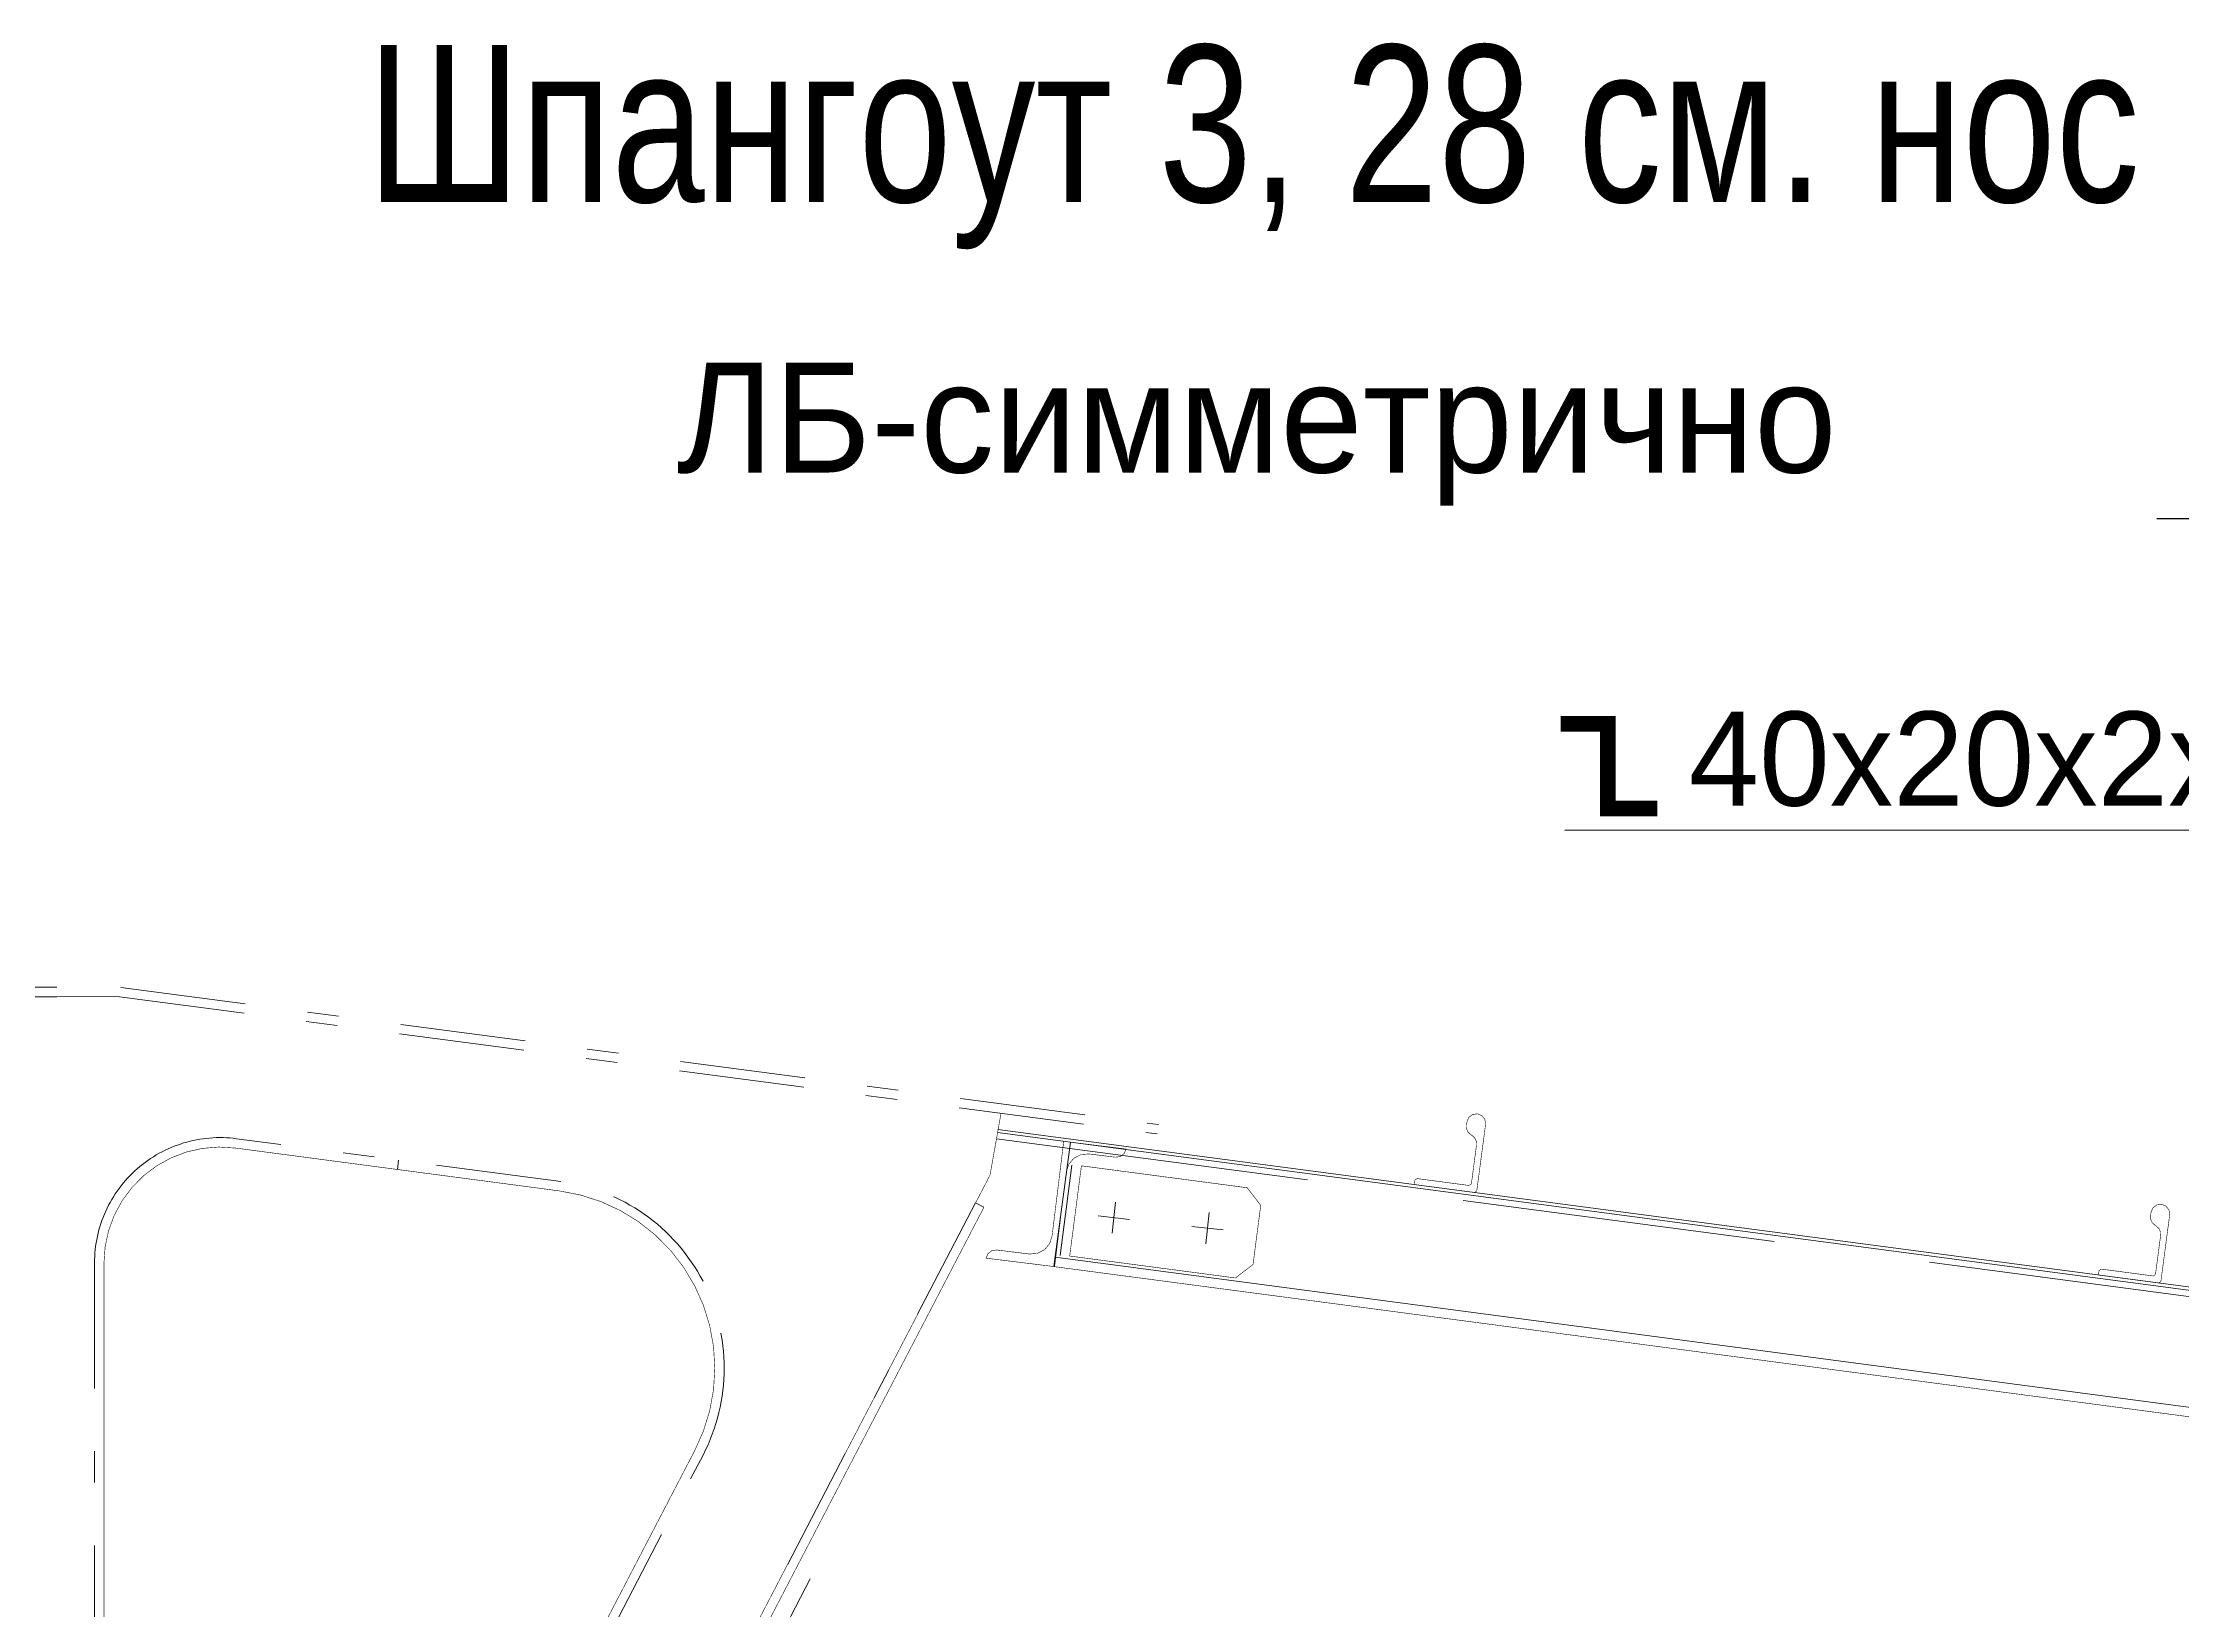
# Model space of a CAD drawing. Header units: millimetres. Extents: x 42007 to 66124, y -556 to 6894.
# Drawn here: x 56888 to 57570, y 3930 to 4430 of the extents above; entities that cross this region are included whole.
import ezdxf

# ---------------------------------------------------------------- set-up
doc = ezdxf.new("R2010")
doc.units = ezdxf.units.MM
for name, pattern in [('K5LT32769', [0]), ('K5LT32770', [0]), ('K5LT32781', [90, 40, -20, 10, -20]), ('K5LT32782', [150, 100, -50])]:
    doc.linetypes.add(name, pattern=pattern)
doc.styles.add('style5', font='arial.ttf', dxfattribs={"height": 3})

msp = doc.modelspace()

# ---------------------------------------------------------------- linework, layer by layer
at = {"color": 0}
for p, q in [((57629.818, 4277.711), (57562.328, 4277.711)), ((57373.637, 4178.508), (57629.331, 4178.63))]:
    msp.add_line(p, q, dxfattribs=at)
at = {"color": 7, "linetype": 'K5LT32781', "lineweight": 18}
for p, q in [((56822.842, 4128.423), (56912.842, 4128.423)), ((56822.842, 4125.423), (56912.842, 4125.423)), ((56912.842, 4125.423), (57243.646, 4081.662)), ((56913.235, 4128.397), (57244.04, 4084.636)), ((57053.477, 4066.47), (56950.087, 4080.147)), ((57001.782, 4073.309), (57001.389, 4070.335)), ((57185.727, 4059.668), (56899.456, 3509.294)), ((57185.727, 4059.668), (57188.389, 4058.283)), ((56904.842, 4040.492), (56904.842, 3688.124)), ((56942.585, 3678.895), (57098.838, 3979.301))]:
    msp.add_line(p, q, dxfattribs=at)
at = {"color": 7, "linetype": 'K5LT32782', "lineweight": 18}
for p, q in [((57192.448, 4080.118), (57998.948, 3973.431)), ((57212.714, 4042.949), (57216.446, 4071.659))]:
    msp.add_line(p, q, dxfattribs=at)
at = {"color": 7, "linetype": 'K5LT32769', "lineweight": 18}
for p, q in [((57192.71, 4082.1), (57999.21, 3975.414)), ((57192.842, 4083.092), (57999.342, 3976.405)), ((57215.941, 4079.027), (57210.696, 4039.373)), ((57230.389, 4059.949), (57229.278, 4050.011)), ((57260.203, 4056.611), (57259.092, 4046.673)), ((57224.865, 4055.536), (57234.803, 4054.425)), ((57254.679, 4052.197), (57264.617, 4051.086)), ((57116.806, 3908.742), (57132.957, 3939.793))]:
    msp.add_line(p, q, dxfattribs=at)
at = {"color": 7, "linetype": 'K5LT32770', "lineweight": 18}
msp.add_line((57997.794, 3938.279), (57211.089, 4042.346), dxfattribs=at)
at = {"color": 0, "const_width": 5}
msp.add_lwpolyline([(57372.27, 4212.399), (57387.295, 4212.399), (57387.295, 4185.371), (57403.072, 4185.371)], dxfattribs=at)
at = {"color": 7, "linetype": 'K5LT32769', "const_width": 0.18}
for points in [[(56822.842, 4125.423), (56899.942, 4125.423), (56912.842, 4125.423)], [(57345.52, 4063.5), (57348.326, 4084.715), (57348.124, 4086.255), (57347.18, 4087.488), (57345.746, 4088.083), (57344.206, 4087.881), (57342.973, 4086.936), (57342.378, 4085.502), (57342.228, 4084.366), (57342.286, 4083.267), (57342.737, 4082.262), (57343.52, 4081.488), (57344.153, 4081.06), (57344.936, 4080.286), (57345.386, 4079.282), (57345.445, 4078.183), (57343.799, 4065.745), (57343.126, 4065.229), (57326.471, 4067.432), (57325.797, 4066.916), (57325.614, 4065.528), (57344.846, 4062.984), (57345.52, 4063.5)], [(57213.842, 4079.305), (57210.106, 4049.034), (57209.311, 4046.626), (57207.654, 4044.706), (57205.388, 4043.566), (57202.859, 4043.38), (57192.438, 4044.666), (57190.9, 4044.45), (57189.676, 4043.495), (57189.093, 4042.056), (57210.927, 4039.361), (57214.663, 4069.632), (57215.459, 4072.039), (57217.116, 4073.96), (57219.381, 4075.1), (57221.911, 4075.286), (57230.346, 4074.245), (57231.884, 4074.46), (57233.108, 4075.416), (57233.691, 4076.855), (57213.842, 4079.305)], [(57276.639, 4058.893), (57274.193, 4040.052), (57268.592, 4035.749), (57215.734, 4042.741), (57219.474, 4071.499), (57272.326, 4064.508), (57276.639, 4058.893)], [(57563.618, 4034.65), (57566.424, 4055.864), (57566.222, 4057.404), (57565.278, 4058.637), (57563.843, 4059.232), (57562.304, 4059.03), (57561.071, 4058.086), (57560.476, 4056.652), (57560.326, 4055.515), (57560.384, 4054.416), (57560.835, 4053.412), (57561.618, 4052.638), (57562.25, 4052.21), (57563.033, 4051.436), (57563.484, 4050.431), (57563.542, 4049.332), (57561.897, 4036.894), (57561.224, 4036.378), (57544.569, 4038.582), (57543.895, 4038.065), (57543.711, 4036.677), (57562.944, 4034.134), (57563.618, 4034.65)], [(58002.646, 3974.96), (57997.4, 3935.305), (57210.696, 4039.373)]]:
    msp.add_lwpolyline(points, dxfattribs=at)
at = {"color": 7, "linetype": 'K5LT32781', "const_width": 0.18}
for points in [[(56876.842, 4120.423), (56876.842, 4025.423), (56874.842, 4025.423), (56874.842, 3500.423), (56894.842, 3500.423), (57190.342, 4068.539), (57193.842, 4088.251)], [(57001.782, 4073.309), (57001.389, 4070.335), (56949.799, 4077.159), (56944.459, 4077.483), (56939.233, 4077.057), (56934.12, 4075.897), (56929.222, 4074.026), (56924.638, 4071.48), (56920.459, 4068.312), (56916.771, 4064.586), (56913.646, 4060.375), (56911.149, 4055.765), (56909.328, 4050.847), (56908.221, 4045.722), (56907.842, 4040.386), (56907.842, 3864.308)], [(57020.711, 3829.098), (57018.05, 3830.483), (57096.135, 3980.605), (57098.956, 3986.927), (57100.972, 3993.453), (57102.194, 4000.175), (57102.603, 4006.994), (57102.192, 4013.813), (57100.97, 4020.534), (57098.952, 4027.06), (57096.166, 4033.299), (57092.656, 4039.158), (57088.469, 4044.556), (57083.666, 4049.414), (57078.316, 4053.664), (57072.498, 4057.241), (57066.292, 4060.097), (57059.789, 4062.191), (57052.994, 4063.508), (57001.389, 4070.335)], [(56899.456, 3509.294), (56902.118, 3507.91), (57188.389, 4058.283)]]:
    msp.add_lwpolyline(points, dxfattribs=at)
at = {"color": 7, "linetype": 'K5LT32781', "lineweight": 18}
for centre, radius, start, end in [((56944.842, 4040.492), 40, 82.464562, 131.232304), ((56944.842, 4040.492), 40, 131.232705, 180.00042), ((57045.608, 4006.988), 60, 27.491773, 82.464363), ((57045.608, 4006.988), 60, 332.51928, 27.491792)]:
    msp.add_arc(centre, radius, start, end, dxfattribs=at)

# ---------------------------------------------------------------- texts
at = {"color": 7, "attachment_point": 1, "style": 'style5'}
for s, insert, char_height in [('{\\H20.83x;\\W0.765;Шпангоут 3, 28 см. нос}', (56991.807, 4428.785), 2.4), ('\\H3.5;\\W0.965;\\Q15;\\Q0;\\H35.00;ЛБ-симметрично', (57090.455, 4327.52), 2.4), ('{\\H10x;\\W0.965;40х20х2х3}', (57413.065, 4216.313), 3)]:
    msp.add_mtext(s, dxfattribs=dict(at, insert=insert, char_height=char_height))

doc.saveas('drawing.dxf')
